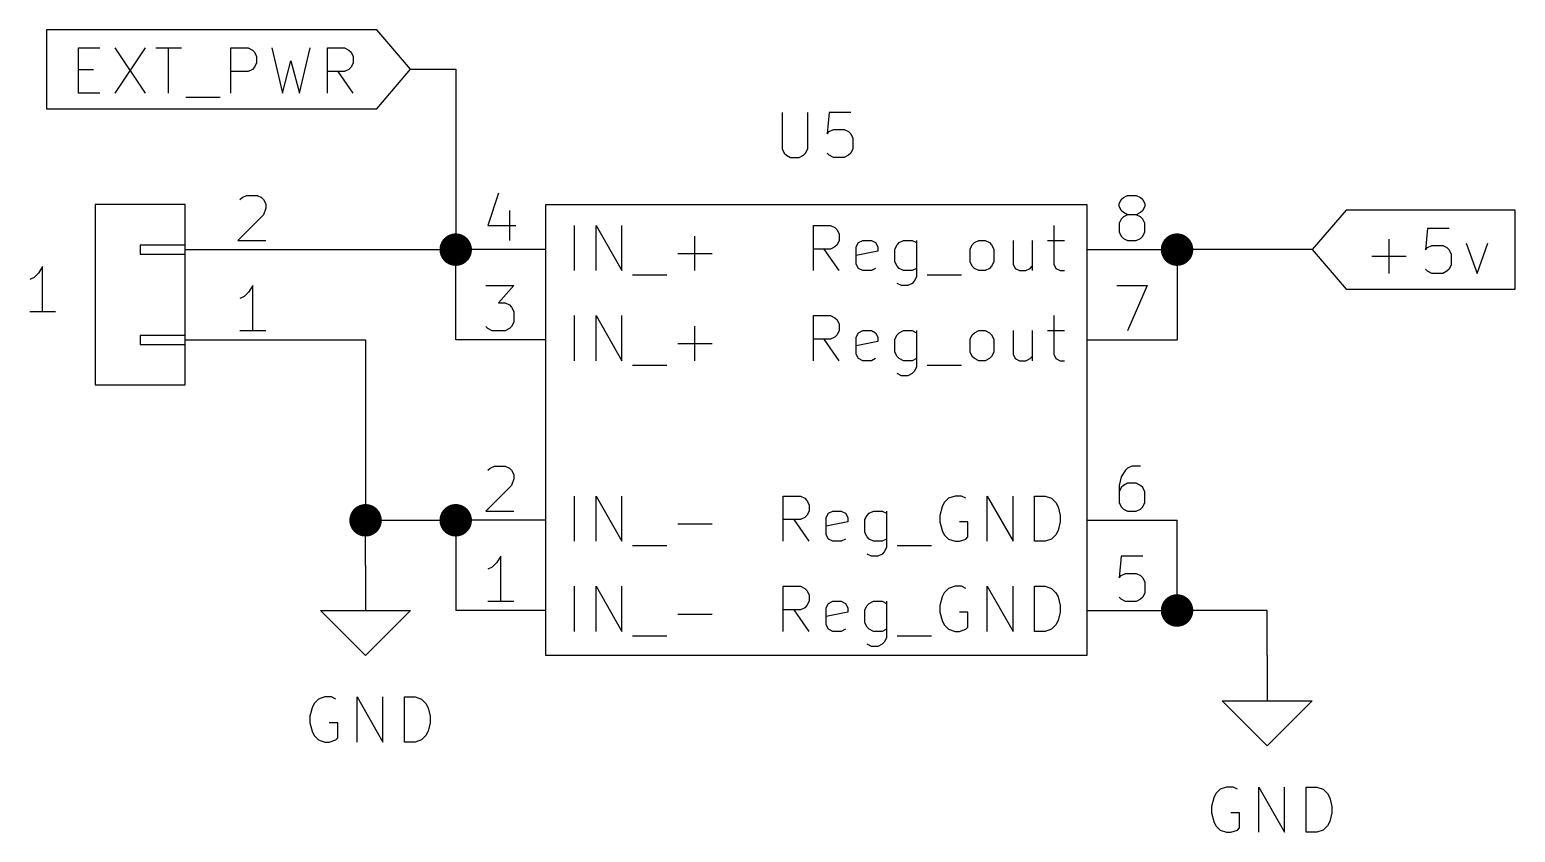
# Model space of a CAD drawing. Extents: x 0.4 to 16.1, y -11.3 to -0.4.
# Drawn here: x 3.098 to 4.745, y -9.946 to -9.056 of the extents above; entities that cross this region are included whole.
import ezdxf

# ---------------------------------------------------------------- set-up
doc = ezdxf.new("R2010")
doc.units = 0
doc.header["$MEASUREMENT"] = 0
for name, color, linetype in [('CYAN2', 4, 'CONTINUOUS'), ('GREEN3', 91, 'CONTINUOUS'), ('LYELLOW', 51, 'CONTINUOUS'), ('RED2', 1, 'CONTINUOUS'), ('RED3', 11, 'CONTINUOUS')]:
    doc.layers.add(name, color=color, linetype=linetype)

msp = doc.modelspace()

# ---------------------------------------------------------------- linework, layer by layer
at = {"layer": 'CYAN2', "linetype": 'CONTINUOUS'}
for p, q in [((3.9319, -9.1478), (3.9319, -9.1883)), ((3.9319, -9.1478), (3.9319, -9.1883)), ((3.9605, -9.1883), (3.9605, -9.1478)), ((3.9605, -9.1883), (3.9605, -9.1478)), ((3.9843, -9.1478), (3.9819, -9.1716)), ((3.9843, -9.1478), (3.9819, -9.1716)), ((4.0081, -9.1478), (3.9843, -9.1478)), ((4.0081, -9.1478), (3.9843, -9.1478)), ((3.9819, -9.1716), (3.9843, -9.1692)), ((3.9819, -9.1716), (3.9843, -9.1692)), ((3.9843, -9.1692), (3.989, -9.1668)), ((3.9843, -9.1692), (3.989, -9.1668)), ((3.989, -9.1668), (4.001, -9.1668)), ((3.989, -9.1668), (4.001, -9.1668)), ((4.001, -9.1668), (4.0057, -9.1692)), ((4.001, -9.1668), (4.0057, -9.1692)), ((4.0057, -9.1692), (4.0081, -9.1716)), ((4.0057, -9.1692), (4.0081, -9.1716)), ((4.0081, -9.1716), (4.0105, -9.1764)), ((4.0081, -9.1716), (4.0105, -9.1764)), ((4.0105, -9.1764), (4.0105, -9.1883)), ((4.0105, -9.1764), (4.0105, -9.1883)), ((3.9319, -9.1883), (3.9343, -9.193)), ((3.9319, -9.1883), (3.9343, -9.193)), ((3.9343, -9.193), (3.9367, -9.1954)), ((3.9343, -9.193), (3.9367, -9.1954)), ((3.9557, -9.1954), (3.9581, -9.193)), ((3.9557, -9.1954), (3.9581, -9.193)), ((3.9581, -9.193), (3.9605, -9.1883)), ((3.9581, -9.193), (3.9605, -9.1883)), ((3.9843, -9.1954), (3.9819, -9.193)), ((3.9843, -9.1954), (3.9819, -9.193)), ((4.0081, -9.193), (4.0057, -9.1954)), ((4.0081, -9.193), (4.0057, -9.1954)), ((4.0105, -9.1883), (4.0081, -9.193)), ((4.0105, -9.1883), (4.0081, -9.193)), ((3.9367, -9.1954), (3.9414, -9.1978)), ((3.9367, -9.1954), (3.9414, -9.1978)), ((3.9414, -9.1978), (3.9509, -9.1978)), ((3.9414, -9.1978), (3.9509, -9.1978)), ((3.9509, -9.1978), (3.9557, -9.1954)), ((3.9509, -9.1978), (3.9557, -9.1954)), ((3.989, -9.1978), (3.9843, -9.1954)), ((3.989, -9.1978), (3.9843, -9.1954)), ((4.001, -9.1978), (3.989, -9.1978)), ((4.001, -9.1978), (3.989, -9.1978)), ((4.0057, -9.1954), (4.001, -9.1978)), ((4.0057, -9.1954), (4.001, -9.1978)), ((3.7019, -9.3231), (3.7019, -9.2731)), ((3.7019, -9.3231), (3.7019, -9.2731)), ((3.7257, -9.3231), (3.7257, -9.2731)), ((3.7257, -9.2731), (3.7543, -9.3231)), ((3.7257, -9.3231), (3.7257, -9.2731)), ((3.7257, -9.2731), (3.7543, -9.3231)), ((3.7543, -9.3231), (3.7543, -9.2731)), ((3.7543, -9.3231), (3.7543, -9.2731)), ((3.9667, -9.3231), (3.9667, -9.2731)), ((3.9667, -9.2731), (3.9857, -9.2731)), ((3.9667, -9.3231), (3.9667, -9.2731)), ((3.9667, -9.2731), (3.9857, -9.2731)), ((3.9857, -9.2731), (3.9905, -9.2755)), ((3.9857, -9.2731), (3.9905, -9.2755)), ((3.9905, -9.2755), (3.9929, -9.2779)), ((3.9905, -9.2755), (3.9929, -9.2779)), ((4.2333, -9.2731), (4.2333, -9.316)), ((4.2333, -9.2731), (4.2333, -9.316)), ((3.8352, -9.3231), (3.8352, -9.285)), ((3.8352, -9.3231), (3.8352, -9.285)), ((3.9929, -9.2779), (3.9952, -9.2827)), ((3.9929, -9.2779), (3.9952, -9.2827)), ((3.9952, -9.2898), (3.9929, -9.2946)), ((3.9952, -9.2898), (3.9929, -9.2946)), ((3.9952, -9.2827), (3.9952, -9.2898)), ((3.9952, -9.2827), (3.9952, -9.2898)), ((4.0143, -9.2969), (4.0167, -9.2922)), ((4.0143, -9.2969), (4.0167, -9.2922)), ((4.0167, -9.2922), (4.0214, -9.2898)), ((4.0167, -9.2922), (4.0214, -9.2898)), ((4.0214, -9.2898), (4.031, -9.2898)), ((4.0214, -9.2898), (4.031, -9.2898)), ((4.031, -9.2898), (4.0357, -9.2922)), ((4.031, -9.2898), (4.0357, -9.2922)), ((4.0357, -9.2922), (4.0381, -9.2969)), ((4.0357, -9.2922), (4.0381, -9.2969)), ((4.0595, -9.2946), (4.0619, -9.2922)), ((4.0595, -9.2946), (4.0619, -9.2922)), ((4.0619, -9.2922), (4.0667, -9.2898)), ((4.0619, -9.2922), (4.0667, -9.2898)), ((4.0667, -9.2898), (4.0762, -9.2898)), ((4.0667, -9.2898), (4.0762, -9.2898)), ((4.0762, -9.2898), (4.081, -9.2922)), ((4.0762, -9.2898), (4.081, -9.2922)), ((4.081, -9.2898), (4.081, -9.3303)), ((4.081, -9.2898), (4.081, -9.3303)), ((4.1429, -9.2946), (4.1452, -9.2922)), ((4.1429, -9.2946), (4.1452, -9.2922)), ((4.1452, -9.2922), (4.15, -9.2898)), ((4.1452, -9.2922), (4.15, -9.2898)), ((4.15, -9.2898), (4.1571, -9.2898)), ((4.15, -9.2898), (4.1571, -9.2898)), ((4.1571, -9.2898), (4.1619, -9.2922)), ((4.1571, -9.2898), (4.1619, -9.2922)), ((4.1619, -9.2922), (4.1643, -9.2946)), ((4.1619, -9.2922), (4.1643, -9.2946)), ((4.1881, -9.2898), (4.1881, -9.316)), ((4.1881, -9.2898), (4.1881, -9.316)), ((4.2095, -9.2898), (4.2095, -9.3231)), ((4.2095, -9.2898), (4.2095, -9.3231)), ((4.2262, -9.2898), (4.2452, -9.2898)), ((4.2262, -9.2898), (4.2452, -9.2898)), ((3.8162, -9.3041), (3.8543, -9.3041)), ((3.8162, -9.3041), (3.8543, -9.3041)), ((3.9857, -9.2993), (3.9667, -9.2993)), ((3.9857, -9.2993), (3.9667, -9.2993)), ((3.9952, -9.3231), (3.9786, -9.2993)), ((3.9952, -9.3231), (3.9786, -9.2993)), ((3.9905, -9.2969), (3.9857, -9.2993)), ((3.9905, -9.2969), (3.9857, -9.2993)), ((3.9929, -9.2946), (3.9905, -9.2969)), ((3.9929, -9.2946), (3.9905, -9.2969)), ((4.0143, -9.316), (4.0143, -9.2969)), ((4.0143, -9.316), (4.0143, -9.2969)), ((4.0381, -9.3017), (4.0143, -9.3065)), ((4.0381, -9.3017), (4.0143, -9.3065)), ((4.0381, -9.2969), (4.0381, -9.3017)), ((4.0381, -9.2969), (4.0381, -9.3017)), ((4.0571, -9.2993), (4.0595, -9.2946)), ((4.0571, -9.2993), (4.0595, -9.2946)), ((4.0571, -9.3136), (4.0571, -9.2993)), ((4.0571, -9.3136), (4.0571, -9.2993)), ((4.1405, -9.2993), (4.1429, -9.2946)), ((4.1405, -9.2993), (4.1429, -9.2946)), ((4.1405, -9.3136), (4.1405, -9.2993)), ((4.1405, -9.3136), (4.1405, -9.2993)), ((4.1643, -9.2946), (4.1667, -9.2993)), ((4.1643, -9.2946), (4.1667, -9.2993)), ((4.1667, -9.2993), (4.1667, -9.3136)), ((4.1667, -9.2993), (4.1667, -9.3136)), ((3.1118, -9.3188), (3.1071, -9.3259)), ((3.1118, -9.3688), (3.1118, -9.3188)), ((4.0167, -9.3208), (4.0143, -9.316)), ((4.0167, -9.3208), (4.0143, -9.316)), ((4.0214, -9.3231), (4.0167, -9.3208)), ((4.0214, -9.3231), (4.0167, -9.3208)), ((4.031, -9.3231), (4.0214, -9.3231)), ((4.031, -9.3231), (4.0214, -9.3231)), ((4.0357, -9.3208), (4.031, -9.3231)), ((4.0357, -9.3208), (4.031, -9.3231)), ((4.0595, -9.3184), (4.0571, -9.3136)), ((4.0595, -9.3184), (4.0571, -9.3136)), ((4.0619, -9.3208), (4.0595, -9.3184)), ((4.0619, -9.3208), (4.0595, -9.3184)), ((4.0667, -9.3231), (4.0619, -9.3208)), ((4.0667, -9.3231), (4.0619, -9.3208)), ((4.0762, -9.3231), (4.0667, -9.3231)), ((4.0762, -9.3231), (4.0667, -9.3231)), ((4.081, -9.3208), (4.0762, -9.3231)), ((4.081, -9.3208), (4.0762, -9.3231)), ((4.1429, -9.3184), (4.1405, -9.3136)), ((4.1429, -9.3184), (4.1405, -9.3136)), ((4.1452, -9.3208), (4.1429, -9.3184)), ((4.1452, -9.3208), (4.1429, -9.3184)), ((4.15, -9.3231), (4.1452, -9.3208)), ((4.15, -9.3231), (4.1452, -9.3208)), ((4.1571, -9.3231), (4.15, -9.3231)), ((4.1571, -9.3231), (4.15, -9.3231)), ((4.1619, -9.3208), (4.1571, -9.3231)), ((4.1619, -9.3208), (4.1571, -9.3231)), ((4.1643, -9.3184), (4.1619, -9.3208)), ((4.1643, -9.3184), (4.1619, -9.3208)), ((4.1667, -9.3136), (4.1643, -9.3184)), ((4.1667, -9.3136), (4.1643, -9.3184)), ((4.1881, -9.316), (4.1905, -9.3208)), ((4.1881, -9.316), (4.1905, -9.3208)), ((4.1905, -9.3208), (4.1952, -9.3231)), ((4.1905, -9.3208), (4.1952, -9.3231)), ((4.1952, -9.3231), (4.2024, -9.3231)), ((4.1952, -9.3231), (4.2024, -9.3231)), ((4.2024, -9.3231), (4.2071, -9.3208)), ((4.2024, -9.3231), (4.2071, -9.3208)), ((4.2071, -9.3208), (4.2095, -9.3184)), ((4.2071, -9.3208), (4.2095, -9.3184)), ((4.2333, -9.316), (4.2357, -9.3208)), ((4.2333, -9.316), (4.2357, -9.3208)), ((4.2357, -9.3208), (4.2405, -9.3231)), ((4.2357, -9.3208), (4.2405, -9.3231)), ((4.2405, -9.3231), (4.2452, -9.3231)), ((4.2405, -9.3231), (4.2452, -9.3231)), ((3.1023, -9.3307), (3.0975, -9.3331)), ((3.1071, -9.3259), (3.1023, -9.3307)), ((3.7662, -9.3279), (3.8043, -9.3279)), ((3.7662, -9.3279), (3.8043, -9.3279)), ((4.0643, -9.3398), (4.0595, -9.3374)), ((4.0643, -9.3398), (4.0595, -9.3374)), ((4.0714, -9.3398), (4.0643, -9.3398)), ((4.0714, -9.3398), (4.0643, -9.3398)), ((4.0762, -9.3374), (4.0714, -9.3398)), ((4.0762, -9.3374), (4.0714, -9.3398)), ((4.0786, -9.335), (4.0762, -9.3374)), ((4.0786, -9.335), (4.0762, -9.3374)), ((4.081, -9.3303), (4.0786, -9.335)), ((4.081, -9.3303), (4.0786, -9.335)), ((4.0929, -9.3279), (4.131, -9.3279)), ((4.0929, -9.3279), (4.131, -9.3279)), ((3.1261, -9.3688), (3.0975, -9.3688)), ((3.7019, -9.4231), (3.7019, -9.3731)), ((3.7019, -9.4231), (3.7019, -9.3731)), ((3.7257, -9.4231), (3.7257, -9.3731)), ((3.7257, -9.3731), (3.7543, -9.4231)), ((3.7257, -9.4231), (3.7257, -9.3731)), ((3.7257, -9.3731), (3.7543, -9.4231)), ((3.7543, -9.4231), (3.7543, -9.3731)), ((3.7543, -9.4231), (3.7543, -9.3731)), ((3.9667, -9.4231), (3.9667, -9.3731)), ((3.9667, -9.3731), (3.9857, -9.3731)), ((3.9667, -9.4231), (3.9667, -9.3731)), ((3.9667, -9.3731), (3.9857, -9.3731)), ((3.9857, -9.3731), (3.9905, -9.3755)), ((3.9857, -9.3731), (3.9905, -9.3755)), ((4.2333, -9.3731), (4.2333, -9.416)), ((4.2333, -9.3731), (4.2333, -9.416)), ((3.8352, -9.4231), (3.8352, -9.385)), ((3.8352, -9.4231), (3.8352, -9.385)), ((3.9905, -9.3755), (3.9929, -9.3779)), ((3.9905, -9.3755), (3.9929, -9.3779)), ((3.9929, -9.3779), (3.9952, -9.3827)), ((3.9929, -9.3779), (3.9952, -9.3827)), ((3.9952, -9.3898), (3.9929, -9.3946)), ((3.9952, -9.3898), (3.9929, -9.3946)), ((3.9952, -9.3827), (3.9952, -9.3898)), ((3.9952, -9.3827), (3.9952, -9.3898)), ((4.0167, -9.3922), (4.0214, -9.3898)), ((4.0167, -9.3922), (4.0214, -9.3898)), ((4.0214, -9.3898), (4.031, -9.3898)), ((4.0214, -9.3898), (4.031, -9.3898)), ((4.031, -9.3898), (4.0357, -9.3922)), ((4.031, -9.3898), (4.0357, -9.3922)), ((4.0619, -9.3922), (4.0667, -9.3898)), ((4.0619, -9.3922), (4.0667, -9.3898)), ((4.0667, -9.3898), (4.0762, -9.3898)), ((4.0667, -9.3898), (4.0762, -9.3898)), ((4.0762, -9.3898), (4.081, -9.3922)), ((4.0762, -9.3898), (4.081, -9.3922)), ((4.081, -9.3898), (4.081, -9.4303)), ((4.081, -9.3898), (4.081, -9.4303)), ((4.1452, -9.3922), (4.15, -9.3898)), ((4.1452, -9.3922), (4.15, -9.3898)), ((4.15, -9.3898), (4.1571, -9.3898)), ((4.15, -9.3898), (4.1571, -9.3898)), ((4.1571, -9.3898), (4.1619, -9.3922)), ((4.1571, -9.3898), (4.1619, -9.3922)), ((4.1881, -9.3898), (4.1881, -9.416)), ((4.1881, -9.3898), (4.1881, -9.416)), ((4.2095, -9.3898), (4.2095, -9.4231)), ((4.2095, -9.3898), (4.2095, -9.4231)), ((4.2262, -9.3898), (4.2452, -9.3898)), ((4.2262, -9.3898), (4.2452, -9.3898)), ((3.8162, -9.4041), (3.8543, -9.4041)), ((3.8162, -9.4041), (3.8543, -9.4041)), ((3.9857, -9.3993), (3.9667, -9.3993)), ((3.9857, -9.3993), (3.9667, -9.3993)), ((3.9952, -9.4231), (3.9786, -9.3993)), ((3.9952, -9.4231), (3.9786, -9.3993)), ((3.9905, -9.3969), (3.9857, -9.3993)), ((3.9905, -9.3969), (3.9857, -9.3993)), ((3.9929, -9.3946), (3.9905, -9.3969)), ((3.9929, -9.3946), (3.9905, -9.3969)), ((4.0143, -9.3969), (4.0167, -9.3922)), ((4.0143, -9.3969), (4.0167, -9.3922)), ((4.0143, -9.416), (4.0143, -9.3969)), ((4.0143, -9.416), (4.0143, -9.3969)), ((4.0381, -9.4017), (4.0143, -9.4065)), ((4.0381, -9.4017), (4.0143, -9.4065)), ((4.0357, -9.3922), (4.0381, -9.3969)), ((4.0357, -9.3922), (4.0381, -9.3969)), ((4.0381, -9.3969), (4.0381, -9.4017)), ((4.0381, -9.3969), (4.0381, -9.4017)), ((4.0571, -9.3993), (4.0595, -9.3946)), ((4.0571, -9.3993), (4.0595, -9.3946)), ((4.0571, -9.4136), (4.0571, -9.3993)), ((4.0571, -9.4136), (4.0571, -9.3993)), ((4.0595, -9.3946), (4.0619, -9.3922)), ((4.0595, -9.3946), (4.0619, -9.3922)), ((4.1405, -9.3993), (4.1429, -9.3946)), ((4.1405, -9.3993), (4.1429, -9.3946)), ((4.1405, -9.4136), (4.1405, -9.3993)), ((4.1405, -9.4136), (4.1405, -9.3993)), ((4.1429, -9.3946), (4.1452, -9.3922)), ((4.1429, -9.3946), (4.1452, -9.3922)), ((4.1619, -9.3922), (4.1643, -9.3946)), ((4.1619, -9.3922), (4.1643, -9.3946)), ((4.1643, -9.3946), (4.1667, -9.3993)), ((4.1643, -9.3946), (4.1667, -9.3993)), ((4.1667, -9.3993), (4.1667, -9.4136)), ((4.1667, -9.3993), (4.1667, -9.4136)), ((4.0167, -9.4208), (4.0143, -9.416)), ((4.0167, -9.4208), (4.0143, -9.416)), ((4.0214, -9.4231), (4.0167, -9.4208)), ((4.0214, -9.4231), (4.0167, -9.4208)), ((4.031, -9.4231), (4.0214, -9.4231)), ((4.031, -9.4231), (4.0214, -9.4231)), ((4.0357, -9.4208), (4.031, -9.4231)), ((4.0357, -9.4208), (4.031, -9.4231)), ((4.0595, -9.4184), (4.0571, -9.4136)), ((4.0595, -9.4184), (4.0571, -9.4136)), ((4.0619, -9.4208), (4.0595, -9.4184)), ((4.0619, -9.4208), (4.0595, -9.4184)), ((4.0667, -9.4231), (4.0619, -9.4208)), ((4.0667, -9.4231), (4.0619, -9.4208)), ((4.0762, -9.4231), (4.0667, -9.4231)), ((4.0762, -9.4231), (4.0667, -9.4231)), ((4.081, -9.4208), (4.0762, -9.4231)), ((4.081, -9.4208), (4.0762, -9.4231)), ((4.1429, -9.4184), (4.1405, -9.4136)), ((4.1429, -9.4184), (4.1405, -9.4136)), ((4.1452, -9.4208), (4.1429, -9.4184)), ((4.1452, -9.4208), (4.1429, -9.4184)), ((4.15, -9.4231), (4.1452, -9.4208)), ((4.15, -9.4231), (4.1452, -9.4208)), ((4.1571, -9.4231), (4.15, -9.4231)), ((4.1571, -9.4231), (4.15, -9.4231)), ((4.1619, -9.4208), (4.1571, -9.4231)), ((4.1619, -9.4208), (4.1571, -9.4231)), ((4.1643, -9.4184), (4.1619, -9.4208)), ((4.1643, -9.4184), (4.1619, -9.4208)), ((4.1667, -9.4136), (4.1643, -9.4184)), ((4.1667, -9.4136), (4.1643, -9.4184)), ((4.1881, -9.416), (4.1905, -9.4208)), ((4.1881, -9.416), (4.1905, -9.4208)), ((4.1905, -9.4208), (4.1952, -9.4231)), ((4.1905, -9.4208), (4.1952, -9.4231)), ((4.1952, -9.4231), (4.2024, -9.4231)), ((4.1952, -9.4231), (4.2024, -9.4231)), ((4.2024, -9.4231), (4.2071, -9.4208)), ((4.2024, -9.4231), (4.2071, -9.4208)), ((4.2071, -9.4208), (4.2095, -9.4184)), ((4.2071, -9.4208), (4.2095, -9.4184)), ((4.2333, -9.416), (4.2357, -9.4208)), ((4.2333, -9.416), (4.2357, -9.4208)), ((4.2357, -9.4208), (4.2405, -9.4231)), ((4.2357, -9.4208), (4.2405, -9.4231)), ((4.2405, -9.4231), (4.2452, -9.4231)), ((4.2405, -9.4231), (4.2452, -9.4231)), ((3.7662, -9.4279), (3.8043, -9.4279)), ((3.7662, -9.4279), (3.8043, -9.4279)), ((4.0643, -9.4398), (4.0595, -9.4374)), ((4.0643, -9.4398), (4.0595, -9.4374)), ((4.0714, -9.4398), (4.0643, -9.4398)), ((4.0714, -9.4398), (4.0643, -9.4398)), ((4.0762, -9.4374), (4.0714, -9.4398)), ((4.0762, -9.4374), (4.0714, -9.4398)), ((4.0786, -9.435), (4.0762, -9.4374)), ((4.0786, -9.435), (4.0762, -9.4374)), ((4.081, -9.4303), (4.0786, -9.435)), ((4.081, -9.4303), (4.0786, -9.435)), ((4.0929, -9.4279), (4.131, -9.4279)), ((4.0929, -9.4279), (4.131, -9.4279)), ((3.7019, -9.6231), (3.7019, -9.5731)), ((3.7019, -9.6231), (3.7019, -9.5731)), ((3.7257, -9.6231), (3.7257, -9.5731)), ((3.7257, -9.5731), (3.7543, -9.6231)), ((3.7257, -9.6231), (3.7257, -9.5731)), ((3.7257, -9.5731), (3.7543, -9.6231)), ((3.7543, -9.6231), (3.7543, -9.5731)), ((3.7543, -9.6231), (3.7543, -9.5731)), ((3.9333, -9.6231), (3.9333, -9.5731)), ((3.9333, -9.5731), (3.9524, -9.5731)), ((3.9333, -9.6231), (3.9333, -9.5731)), ((3.9333, -9.5731), (3.9524, -9.5731)), ((3.9524, -9.5731), (3.9571, -9.5755)), ((3.9524, -9.5731), (3.9571, -9.5755)), ((3.9571, -9.5755), (3.9595, -9.5779)), ((3.9571, -9.5755), (3.9595, -9.5779)), ((3.9595, -9.5779), (3.9619, -9.5827)), ((3.9595, -9.5779), (3.9619, -9.5827)), ((3.9619, -9.5827), (3.9619, -9.5898)), ((3.9619, -9.5827), (3.9619, -9.5898)), ((4.1095, -9.585), (4.1071, -9.5946)), ((4.1095, -9.585), (4.1071, -9.5946)), ((4.1119, -9.5803), (4.1095, -9.585)), ((4.1119, -9.5803), (4.1095, -9.585)), ((4.1167, -9.5755), (4.1119, -9.5803)), ((4.1167, -9.5755), (4.1119, -9.5803)), ((4.1238, -9.5731), (4.1167, -9.5755)), ((4.1238, -9.5731), (4.1167, -9.5755)), ((4.1309, -9.5731), (4.1238, -9.5731)), ((4.1309, -9.5731), (4.1238, -9.5731)), ((4.1357, -9.5755), (4.1309, -9.5731)), ((4.1357, -9.5755), (4.1309, -9.5731)), ((4.1595, -9.6231), (4.1595, -9.5731)), ((4.1595, -9.5731), (4.1881, -9.6231)), ((4.1595, -9.6231), (4.1595, -9.5731)), ((4.1595, -9.5731), (4.1881, -9.6231)), ((4.1881, -9.6231), (4.1881, -9.5731)), ((4.1881, -9.6231), (4.1881, -9.5731)), ((4.2119, -9.6231), (4.2119, -9.5731)), ((4.2119, -9.5731), (4.2238, -9.5731)), ((4.2119, -9.6231), (4.2119, -9.5731)), ((4.2119, -9.5731), (4.2238, -9.5731)), ((4.2238, -9.5731), (4.2309, -9.5755)), ((4.2238, -9.5731), (4.2309, -9.5755)), ((4.2309, -9.5755), (4.2357, -9.5803)), ((4.2309, -9.5755), (4.2357, -9.5803)), ((4.2357, -9.5803), (4.2381, -9.585)), ((4.2357, -9.5803), (4.2381, -9.585)), ((4.2381, -9.585), (4.2405, -9.5946)), ((4.2381, -9.585), (4.2405, -9.5946)), ((3.8162, -9.6041), (3.8543, -9.6041)), ((3.8162, -9.6041), (3.8543, -9.6041)), ((3.9524, -9.5993), (3.9333, -9.5993)), ((3.9524, -9.5993), (3.9333, -9.5993)), ((3.9619, -9.6231), (3.9452, -9.5993)), ((3.9619, -9.6231), (3.9452, -9.5993)), ((3.9571, -9.5969), (3.9524, -9.5993)), ((3.9571, -9.5969), (3.9524, -9.5993)), ((3.9595, -9.5946), (3.9571, -9.5969)), ((3.9595, -9.5946), (3.9571, -9.5969)), ((3.9619, -9.5898), (3.9595, -9.5946)), ((3.9619, -9.5898), (3.9595, -9.5946)), ((3.981, -9.5969), (3.9833, -9.5922)), ((3.981, -9.5969), (3.9833, -9.5922)), ((3.981, -9.616), (3.981, -9.5969)), ((3.981, -9.616), (3.981, -9.5969)), ((4.0048, -9.6017), (3.981, -9.6065)), ((4.0048, -9.6017), (3.981, -9.6065)), ((3.9833, -9.5922), (3.9881, -9.5898)), ((3.9833, -9.5922), (3.9881, -9.5898)), ((3.9881, -9.5898), (3.9976, -9.5898)), ((3.9881, -9.5898), (3.9976, -9.5898)), ((3.9976, -9.5898), (4.0024, -9.5922)), ((3.9976, -9.5898), (4.0024, -9.5922)), ((4.0024, -9.5922), (4.0048, -9.5969)), ((4.0024, -9.5922), (4.0048, -9.5969)), ((4.0048, -9.5969), (4.0048, -9.6017)), ((4.0048, -9.5969), (4.0048, -9.6017)), ((4.0238, -9.5993), (4.0262, -9.5946)), ((4.0238, -9.5993), (4.0262, -9.5946)), ((4.0238, -9.6136), (4.0238, -9.5993)), ((4.0238, -9.6136), (4.0238, -9.5993)), ((4.0262, -9.5946), (4.0286, -9.5922)), ((4.0262, -9.5946), (4.0286, -9.5922)), ((4.0286, -9.5922), (4.0333, -9.5898)), ((4.0286, -9.5922), (4.0333, -9.5898)), ((4.0333, -9.5898), (4.0429, -9.5898)), ((4.0333, -9.5898), (4.0429, -9.5898)), ((4.0429, -9.5898), (4.0476, -9.5922)), ((4.0429, -9.5898), (4.0476, -9.5922)), ((4.0476, -9.5898), (4.0476, -9.6303)), ((4.0476, -9.5898), (4.0476, -9.6303)), ((4.1071, -9.5946), (4.1071, -9.6017)), ((4.1071, -9.5946), (4.1071, -9.6017)), ((4.1071, -9.6017), (4.1095, -9.6112)), ((4.1071, -9.6017), (4.1095, -9.6112)), ((4.1381, -9.6017), (4.1286, -9.6017)), ((4.1381, -9.6017), (4.1286, -9.6017)), ((4.1381, -9.6184), (4.1381, -9.6017)), ((4.1381, -9.6184), (4.1381, -9.6017)), ((4.2405, -9.6017), (4.2381, -9.6112)), ((4.2405, -9.6017), (4.2381, -9.6112)), ((4.2405, -9.5946), (4.2405, -9.6017)), ((4.2405, -9.5946), (4.2405, -9.6017)), ((3.9833, -9.6208), (3.981, -9.616)), ((3.9833, -9.6208), (3.981, -9.616)), ((3.9881, -9.6231), (3.9833, -9.6208)), ((3.9881, -9.6231), (3.9833, -9.6208)), ((4.0024, -9.6208), (3.9976, -9.6231)), ((4.0024, -9.6208), (3.9976, -9.6231)), ((4.0262, -9.6184), (4.0238, -9.6136)), ((4.0262, -9.6184), (4.0238, -9.6136)), ((4.0286, -9.6208), (4.0262, -9.6184)), ((4.0286, -9.6208), (4.0262, -9.6184)), ((4.0333, -9.6231), (4.0286, -9.6208)), ((4.0333, -9.6231), (4.0286, -9.6208)), ((4.0476, -9.6208), (4.0429, -9.6231)), ((4.0476, -9.6208), (4.0429, -9.6231)), ((4.1095, -9.6112), (4.1119, -9.616)), ((4.1095, -9.6112), (4.1119, -9.616)), ((4.1119, -9.616), (4.1167, -9.6208)), ((4.1119, -9.616), (4.1167, -9.6208)), ((4.1167, -9.6208), (4.1238, -9.6231)), ((4.1167, -9.6208), (4.1238, -9.6231)), ((4.1286, -9.6231), (4.1357, -9.6208)), ((4.1286, -9.6231), (4.1357, -9.6208)), ((4.1357, -9.6208), (4.1381, -9.6184)), ((4.1357, -9.6208), (4.1381, -9.6184)), ((4.2309, -9.6208), (4.2238, -9.6231)), ((4.2309, -9.6208), (4.2238, -9.6231)), ((4.2357, -9.616), (4.2309, -9.6208)), ((4.2357, -9.616), (4.2309, -9.6208)), ((4.2381, -9.6112), (4.2357, -9.616)), ((4.2381, -9.6112), (4.2357, -9.616)), ((3.7662, -9.6279), (3.8043, -9.6279)), ((3.7662, -9.6279), (3.8043, -9.6279)), ((3.9976, -9.6231), (3.9881, -9.6231)), ((3.9976, -9.6231), (3.9881, -9.6231)), ((4.031, -9.6398), (4.0262, -9.6374)), ((4.031, -9.6398), (4.0262, -9.6374)), ((4.0429, -9.6231), (4.0333, -9.6231)), ((4.0429, -9.6231), (4.0333, -9.6231)), ((4.0429, -9.6374), (4.0381, -9.6398)), ((4.0429, -9.6374), (4.0381, -9.6398)), ((4.0452, -9.635), (4.0429, -9.6374)), ((4.0452, -9.635), (4.0429, -9.6374)), ((4.0476, -9.6303), (4.0452, -9.635)), ((4.0476, -9.6303), (4.0452, -9.635)), ((4.0595, -9.6279), (4.0976, -9.6279)), ((4.0595, -9.6279), (4.0976, -9.6279)), ((4.1238, -9.6231), (4.1286, -9.6231)), ((4.1238, -9.6231), (4.1286, -9.6231)), ((4.2238, -9.6231), (4.2119, -9.6231)), ((4.2238, -9.6231), (4.2119, -9.6231)), ((4.0381, -9.6398), (4.031, -9.6398)), ((4.0381, -9.6398), (4.031, -9.6398)), ((3.7019, -9.7231), (3.7019, -9.6731)), ((3.7019, -9.7231), (3.7019, -9.6731)), ((3.7257, -9.7231), (3.7257, -9.6731)), ((3.7257, -9.6731), (3.7543, -9.7231)), ((3.7257, -9.7231), (3.7257, -9.6731)), ((3.7257, -9.6731), (3.7543, -9.7231)), ((3.7543, -9.7231), (3.7543, -9.6731)), ((3.7543, -9.7231), (3.7543, -9.6731)), ((3.9333, -9.7231), (3.9333, -9.6731)), ((3.9333, -9.6731), (3.9524, -9.6731)), ((3.9333, -9.7231), (3.9333, -9.6731)), ((3.9333, -9.6731), (3.9524, -9.6731)), ((3.9524, -9.6731), (3.9571, -9.6755)), ((3.9524, -9.6731), (3.9571, -9.6755)), ((3.9571, -9.6755), (3.9595, -9.6779)), ((3.9571, -9.6755), (3.9595, -9.6779)), ((3.9595, -9.6779), (3.9619, -9.6827)), ((3.9595, -9.6779), (3.9619, -9.6827)), ((3.9619, -9.6827), (3.9619, -9.6898)), ((3.9619, -9.6827), (3.9619, -9.6898)), ((4.1095, -9.685), (4.1071, -9.6946)), ((4.1095, -9.685), (4.1071, -9.6946)), ((4.1119, -9.6803), (4.1095, -9.685)), ((4.1119, -9.6803), (4.1095, -9.685)), ((4.1167, -9.6755), (4.1119, -9.6803)), ((4.1167, -9.6755), (4.1119, -9.6803)), ((4.1238, -9.6731), (4.1167, -9.6755)), ((4.1238, -9.6731), (4.1167, -9.6755)), ((4.1309, -9.6731), (4.1238, -9.6731)), ((4.1309, -9.6731), (4.1238, -9.6731)), ((4.1357, -9.6755), (4.1309, -9.6731)), ((4.1357, -9.6755), (4.1309, -9.6731)), ((4.1595, -9.7231), (4.1595, -9.6731)), ((4.1595, -9.6731), (4.1881, -9.7231)), ((4.1595, -9.7231), (4.1595, -9.6731)), ((4.1595, -9.6731), (4.1881, -9.7231)), ((4.1881, -9.7231), (4.1881, -9.6731)), ((4.1881, -9.7231), (4.1881, -9.6731)), ((4.2119, -9.7231), (4.2119, -9.6731)), ((4.2119, -9.6731), (4.2238, -9.6731)), ((4.2119, -9.7231), (4.2119, -9.6731)), ((4.2119, -9.6731), (4.2238, -9.6731)), ((4.2238, -9.6731), (4.2309, -9.6755)), ((4.2238, -9.6731), (4.2309, -9.6755)), ((4.2309, -9.6755), (4.2357, -9.6803)), ((4.2309, -9.6755), (4.2357, -9.6803)), ((4.2357, -9.6803), (4.2381, -9.685)), ((4.2357, -9.6803), (4.2381, -9.685)), ((4.2381, -9.685), (4.2405, -9.6946)), ((4.2381, -9.685), (4.2405, -9.6946)), ((3.8162, -9.7041), (3.8543, -9.7041)), ((3.8162, -9.7041), (3.8543, -9.7041)), ((3.9524, -9.6993), (3.9333, -9.6993)), ((3.9524, -9.6993), (3.9333, -9.6993)), ((3.9619, -9.7231), (3.9452, -9.6993)), ((3.9619, -9.7231), (3.9452, -9.6993)), ((3.9571, -9.6969), (3.9524, -9.6993)), ((3.9571, -9.6969), (3.9524, -9.6993)), ((3.9595, -9.6946), (3.9571, -9.6969)), ((3.9595, -9.6946), (3.9571, -9.6969)), ((3.9619, -9.6898), (3.9595, -9.6946)), ((3.9619, -9.6898), (3.9595, -9.6946)), ((3.981, -9.6969), (3.9833, -9.6922)), ((3.981, -9.6969), (3.9833, -9.6922)), ((3.981, -9.716), (3.981, -9.6969)), ((3.981, -9.716), (3.981, -9.6969)), ((4.0048, -9.7017), (3.981, -9.7065)), ((4.0048, -9.7017), (3.981, -9.7065)), ((3.9833, -9.6922), (3.9881, -9.6898)), ((3.9833, -9.6922), (3.9881, -9.6898)), ((3.9881, -9.6898), (3.9976, -9.6898)), ((3.9881, -9.6898), (3.9976, -9.6898)), ((3.9976, -9.6898), (4.0024, -9.6922)), ((3.9976, -9.6898), (4.0024, -9.6922)), ((4.0024, -9.6922), (4.0048, -9.6969)), ((4.0024, -9.6922), (4.0048, -9.6969)), ((4.0048, -9.6969), (4.0048, -9.7017)), ((4.0048, -9.6969), (4.0048, -9.7017)), ((4.0238, -9.6993), (4.0262, -9.6946)), ((4.0238, -9.6993), (4.0262, -9.6946)), ((4.0238, -9.7136), (4.0238, -9.6993)), ((4.0238, -9.7136), (4.0238, -9.6993)), ((4.0262, -9.6946), (4.0286, -9.6922)), ((4.0262, -9.6946), (4.0286, -9.6922)), ((4.0286, -9.6922), (4.0333, -9.6898)), ((4.0286, -9.6922), (4.0333, -9.6898)), ((4.0333, -9.6898), (4.0429, -9.6898)), ((4.0333, -9.6898), (4.0429, -9.6898)), ((4.0429, -9.6898), (4.0476, -9.6922)), ((4.0429, -9.6898), (4.0476, -9.6922)), ((4.0476, -9.6898), (4.0476, -9.7303)), ((4.0476, -9.6898), (4.0476, -9.7303)), ((4.1071, -9.6946), (4.1071, -9.7017)), ((4.1071, -9.6946), (4.1071, -9.7017)), ((4.1071, -9.7017), (4.1095, -9.7112)), ((4.1071, -9.7017), (4.1095, -9.7112)), ((4.1381, -9.7017), (4.1286, -9.7017)), ((4.1381, -9.7017), (4.1286, -9.7017)), ((4.1381, -9.7184), (4.1381, -9.7017)), ((4.1381, -9.7184), (4.1381, -9.7017)), ((4.2405, -9.7017), (4.2381, -9.7112)), ((4.2405, -9.7017), (4.2381, -9.7112)), ((4.2405, -9.6946), (4.2405, -9.7017)), ((4.2405, -9.6946), (4.2405, -9.7017)), ((3.9833, -9.7208), (3.981, -9.716)), ((3.9833, -9.7208), (3.981, -9.716)), ((3.9881, -9.7231), (3.9833, -9.7208)), ((3.9881, -9.7231), (3.9833, -9.7208)), ((4.0024, -9.7208), (3.9976, -9.7231)), ((4.0024, -9.7208), (3.9976, -9.7231)), ((4.0262, -9.7184), (4.0238, -9.7136)), ((4.0262, -9.7184), (4.0238, -9.7136)), ((4.0286, -9.7208), (4.0262, -9.7184)), ((4.0286, -9.7208), (4.0262, -9.7184)), ((4.0333, -9.7231), (4.0286, -9.7208)), ((4.0333, -9.7231), (4.0286, -9.7208)), ((4.0476, -9.7208), (4.0429, -9.7231)), ((4.0476, -9.7208), (4.0429, -9.7231)), ((4.1095, -9.7112), (4.1119, -9.716)), ((4.1095, -9.7112), (4.1119, -9.716)), ((4.1119, -9.716), (4.1167, -9.7208)), ((4.1119, -9.716), (4.1167, -9.7208)), ((4.1167, -9.7208), (4.1238, -9.7231)), ((4.1167, -9.7208), (4.1238, -9.7231)), ((4.1286, -9.7231), (4.1357, -9.7208)), ((4.1286, -9.7231), (4.1357, -9.7208)), ((4.1357, -9.7208), (4.1381, -9.7184)), ((4.1357, -9.7208), (4.1381, -9.7184)), ((4.2309, -9.7208), (4.2238, -9.7231)), ((4.2309, -9.7208), (4.2238, -9.7231)), ((4.2357, -9.716), (4.2309, -9.7208)), ((4.2357, -9.716), (4.2309, -9.7208)), ((4.2381, -9.7112), (4.2357, -9.716)), ((4.2381, -9.7112), (4.2357, -9.716)), ((3.7662, -9.7279), (3.8043, -9.7279)), ((3.7662, -9.7279), (3.8043, -9.7279)), ((3.9976, -9.7231), (3.9881, -9.7231)), ((3.9976, -9.7231), (3.9881, -9.7231)), ((4.0429, -9.7231), (4.0333, -9.7231)), ((4.0429, -9.7231), (4.0333, -9.7231)), ((4.0452, -9.735), (4.0429, -9.7374)), ((4.0452, -9.735), (4.0429, -9.7374)), ((4.0476, -9.7303), (4.0452, -9.735)), ((4.0476, -9.7303), (4.0452, -9.735)), ((4.0595, -9.7279), (4.0976, -9.7279)), ((4.0595, -9.7279), (4.0976, -9.7279)), ((4.1238, -9.7231), (4.1286, -9.7231)), ((4.1238, -9.7231), (4.1286, -9.7231)), ((4.2238, -9.7231), (4.2119, -9.7231)), ((4.2238, -9.7231), (4.2119, -9.7231)), ((4.031, -9.7398), (4.0262, -9.7374)), ((4.031, -9.7398), (4.0262, -9.7374)), ((4.0381, -9.7398), (4.031, -9.7398)), ((4.0381, -9.7398), (4.031, -9.7398)), ((4.0429, -9.7374), (4.0381, -9.7398)), ((4.0429, -9.7374), (4.0381, -9.7398)), ((3.4131, -9.8029), (3.4107, -9.8077)), ((3.4131, -9.8029), (3.4107, -9.8077)), ((3.4179, -9.7982), (3.4131, -9.8029)), ((3.4179, -9.7982), (3.4131, -9.8029)), ((3.425, -9.7958), (3.4179, -9.7982)), ((3.425, -9.7958), (3.4179, -9.7982)), ((3.4321, -9.7958), (3.425, -9.7958)), ((3.4321, -9.7958), (3.425, -9.7958)), ((3.4369, -9.7982), (3.4321, -9.7958)), ((3.4369, -9.7982), (3.4321, -9.7958)), ((3.4607, -9.8458), (3.4607, -9.7958)), ((3.4607, -9.7958), (3.4893, -9.8458)), ((3.4607, -9.8458), (3.4607, -9.7958)), ((3.4607, -9.7958), (3.4893, -9.8458)), ((3.4893, -9.8458), (3.4893, -9.7958)), ((3.4893, -9.8458), (3.4893, -9.7958)), ((3.5131, -9.8458), (3.5131, -9.7958)), ((3.5131, -9.7958), (3.525, -9.7958)), ((3.5131, -9.8458), (3.5131, -9.7958)), ((3.5131, -9.7958), (3.525, -9.7958)), ((3.525, -9.7958), (3.5321, -9.7982)), ((3.525, -9.7958), (3.5321, -9.7982)), ((3.5321, -9.7982), (3.5369, -9.8029)), ((3.5321, -9.7982), (3.5369, -9.8029)), ((3.5369, -9.8029), (3.5393, -9.8077)), ((3.5369, -9.8029), (3.5393, -9.8077)), ((3.4107, -9.8077), (3.4083, -9.8172)), ((3.4107, -9.8077), (3.4083, -9.8172)), ((3.4083, -9.8172), (3.4083, -9.8244)), ((3.4083, -9.8172), (3.4083, -9.8244)), ((3.5393, -9.8077), (3.5417, -9.8172)), ((3.5393, -9.8077), (3.5417, -9.8172)), ((3.5417, -9.8172), (3.5417, -9.8244)), ((3.5417, -9.8172), (3.5417, -9.8244)), ((3.4083, -9.8244), (3.4107, -9.8339)), ((3.4083, -9.8244), (3.4107, -9.8339)), ((3.4107, -9.8339), (3.4131, -9.8387)), ((3.4107, -9.8339), (3.4131, -9.8387)), ((3.4393, -9.8244), (3.4298, -9.8244)), ((3.4393, -9.8244), (3.4298, -9.8244)), ((3.4393, -9.841), (3.4393, -9.8244)), ((3.4393, -9.841), (3.4393, -9.8244)), ((3.5393, -9.8339), (3.5369, -9.8387)), ((3.5393, -9.8339), (3.5369, -9.8387)), ((3.5417, -9.8244), (3.5393, -9.8339)), ((3.5417, -9.8244), (3.5393, -9.8339)), ((3.4131, -9.8387), (3.4179, -9.8434)), ((3.4131, -9.8387), (3.4179, -9.8434)), ((3.4179, -9.8434), (3.425, -9.8458)), ((3.4179, -9.8434), (3.425, -9.8458)), ((3.425, -9.8458), (3.4298, -9.8458)), ((3.425, -9.8458), (3.4298, -9.8458)), ((3.4298, -9.8458), (3.4369, -9.8434)), ((3.4298, -9.8458), (3.4369, -9.8434)), ((3.4369, -9.8434), (3.4393, -9.841)), ((3.4369, -9.8434), (3.4393, -9.841)), ((3.525, -9.8458), (3.5131, -9.8458)), ((3.525, -9.8458), (3.5131, -9.8458)), ((3.5321, -9.8434), (3.525, -9.8458)), ((3.5321, -9.8434), (3.525, -9.8458)), ((3.5369, -9.8387), (3.5321, -9.8434)), ((3.5369, -9.8387), (3.5321, -9.8434)), ((4.4179, -9.8982), (4.4131, -9.9029)), ((4.425, -9.8958), (4.4179, -9.8982)), ((4.4321, -9.8958), (4.425, -9.8958)), ((4.4369, -9.8982), (4.4321, -9.8958)), ((4.4607, -9.9458), (4.4607, -9.8958)), ((4.4607, -9.8958), (4.4893, -9.9458)), ((4.4893, -9.9458), (4.4893, -9.8958)), ((4.5131, -9.9458), (4.5131, -9.8958)), ((4.5131, -9.8958), (4.525, -9.8958)), ((4.525, -9.8958), (4.5321, -9.8982)), ((4.5321, -9.8982), (4.5369, -9.9029)), ((4.4107, -9.9077), (4.4083, -9.9172)), ((4.4083, -9.9172), (4.4083, -9.9244)), ((4.4131, -9.9029), (4.4107, -9.9077)), ((4.5369, -9.9029), (4.5393, -9.9077)), ((4.5393, -9.9077), (4.5417, -9.9172)), ((4.5417, -9.9172), (4.5417, -9.9244)), ((4.4083, -9.9244), (4.4107, -9.9339)), ((4.4107, -9.9339), (4.4131, -9.9387)), ((4.4393, -9.9244), (4.4298, -9.9244)), ((4.4393, -9.941), (4.4393, -9.9244)), ((4.5393, -9.9339), (4.5369, -9.9387)), ((4.5417, -9.9244), (4.5393, -9.9339)), ((4.4131, -9.9387), (4.4179, -9.9434)), ((4.4179, -9.9434), (4.425, -9.9458)), ((4.425, -9.9458), (4.4298, -9.9458)), ((4.4298, -9.9458), (4.4369, -9.9434)), ((4.4369, -9.9434), (4.4393, -9.941)), ((4.525, -9.9458), (4.5131, -9.9458)), ((4.5321, -9.9434), (4.525, -9.9458)), ((4.5369, -9.9387), (4.5321, -9.9434))]:
    msp.add_line(p, q, dxfattribs=at)
at = {"layer": 'GREEN3', "linetype": 'CONTINUOUS'}
for p, q in [((3.52, -9.1), (3.57, -9.1)), ((3.57, -9.1), (3.57, -9.3)), ((3.42, -9.3), (3.57, -9.3)), ((3.57, -9.4), (3.57, -9.3)), ((4.37, -9.3), (4.37, -9.4)), ((4.52, -9.3), (4.37, -9.3)), ((3.42, -9.4), (3.47, -9.4)), ((3.47, -9.4), (3.47, -9.6)), ((3.47, -9.6), (3.57, -9.6)), ((3.47, -9.65), (3.47, -9.6)), ((3.57, -9.6), (3.57, -9.7)), ((4.37, -9.7), (4.37, -9.6)), ((4.47, -9.7), (4.37, -9.7)), ((4.47, -9.75), (4.47, -9.7))]:
    msp.add_line(p, q, dxfattribs=at)
at = {"layer": 'GREEN3', "const_width": 0.018}
for points in [[(3.561, -9.3, 1), (3.579, -9.3, 1)], [(4.361, -9.3, 1), (4.379, -9.3, 1)], [(3.461, -9.6, 1), (3.479, -9.6, 1)], [(3.561, -9.6, 1), (3.579, -9.6, 1)], [(4.361, -9.7, 1), (4.379, -9.7, 1)]]:
    msp.add_lwpolyline(points, format="xyb", close=True, dxfattribs=at)
at = {"layer": 'LYELLOW', "linetype": 'CONTINUOUS'}
for p, q in [((3.27, -9.25), (3.17, -9.25)), ((3.17, -9.25), (3.17, -9.45)), ((3.27, -9.45), (3.27, -9.25)), ((3.67, -9.75), (3.67, -9.25)), ((3.67, -9.25), (4.27, -9.25)), ((4.27, -9.25), (4.27, -9.75)), ((3.17, -9.45), (3.27, -9.45)), ((4.27, -9.75), (3.67, -9.75))]:
    msp.add_line(p, q, dxfattribs=at)
at = {"layer": 'RED2', "linetype": 'CONTINUOUS'}
for p, q in [((3.4825, -9.0562), (3.1163, -9.0562)), ((3.1163, -9.0562), (3.1163, -9.1)), ((3.52, -9.1), (3.4825, -9.0562)), ((3.1516, -9.1264), (3.1516, -9.0764)), ((3.1516, -9.0764), (3.1754, -9.0764)), ((3.1921, -9.0764), (3.2254, -9.1264)), ((3.2254, -9.0764), (3.1921, -9.1264)), ((3.2373, -9.0764), (3.2659, -9.0764)), ((3.2516, -9.1264), (3.2516, -9.0764)), ((3.3206, -9.1264), (3.3206, -9.0764)), ((3.3206, -9.0764), (3.3397, -9.0764)), ((3.3397, -9.0764), (3.3445, -9.0788)), ((3.3659, -9.0764), (3.3778, -9.1264)), ((3.3968, -9.1264), (3.4087, -9.0764)), ((3.4278, -9.1264), (3.4278, -9.0764)), ((3.4278, -9.0764), (3.4468, -9.0764)), ((3.4468, -9.0764), (3.4516, -9.0788)), ((3.3445, -9.0788), (3.3468, -9.0811)), ((3.3468, -9.0811), (3.3492, -9.0859)), ((3.3492, -9.093), (3.3468, -9.0978)), ((3.3492, -9.0859), (3.3492, -9.093)), ((3.3778, -9.1264), (3.3873, -9.0907)), ((3.3873, -9.0907), (3.3968, -9.1264)), ((3.4516, -9.0788), (3.454, -9.0811)), ((3.454, -9.0811), (3.4564, -9.0859)), ((3.4564, -9.093), (3.454, -9.0978)), ((3.4564, -9.0859), (3.4564, -9.093)), ((3.1163, -9.1), (3.1163, -9.1438)), ((3.1516, -9.1002), (3.1683, -9.1002)), ((3.3397, -9.1026), (3.3206, -9.1026)), ((3.3445, -9.1002), (3.3397, -9.1026)), ((3.3468, -9.0978), (3.3445, -9.1002)), ((3.4468, -9.1026), (3.4278, -9.1026)), ((3.4564, -9.1264), (3.4397, -9.1026)), ((3.4516, -9.1002), (3.4468, -9.1026)), ((3.454, -9.0978), (3.4516, -9.1002)), ((3.4825, -9.1438), (3.52, -9.1)), ((3.1754, -9.1264), (3.1516, -9.1264)), ((3.1163, -9.1438), (3.4825, -9.1438)), ((3.2707, -9.1311), (3.3087, -9.1311)), ((3.27, -9.25), (3.17, -9.25)), ((3.17, -9.25), (3.17, -9.45)), ((3.27, -9.45), (3.27, -9.25)), ((3.67, -9.75), (3.67, -9.25)), ((3.67, -9.25), (4.27, -9.25)), ((4.27, -9.25), (4.27, -9.75)), ((4.5575, -9.2562), (4.52, -9.3)), ((4.7451, -9.2562), (4.5575, -9.2562)), ((4.7451, -9.3), (4.7451, -9.2562)), ((4.6051, -9.3264), (4.6051, -9.2883)), ((4.6479, -9.2764), (4.6455, -9.3002)), ((4.6717, -9.2764), (4.6479, -9.2764)), ((3.27, -9.295), (3.22, -9.295)), ((3.22, -9.295), (3.22, -9.305)), ((3.22, -9.305), (3.27, -9.305)), ((3.27, -9.305), (3.27, -9.295)), ((3.27, -9.3), (3.42, -9.3)), ((3.67, -9.3), (3.57, -9.3)), ((3.67, -9.3), (3.57, -9.3)), ((4.27, -9.3), (4.37, -9.3)), ((4.27, -9.3), (4.37, -9.3)), ((4.52, -9.3), (4.5575, -9.3438)), ((4.586, -9.3073), (4.6241, -9.3073)), ((4.6455, -9.3002), (4.6479, -9.2978)), ((4.6479, -9.2978), (4.6527, -9.2954)), ((4.6527, -9.2954), (4.6646, -9.2954)), ((4.6646, -9.2954), (4.6693, -9.2978)), ((4.6693, -9.2978), (4.6717, -9.3002)), ((4.6717, -9.3002), (4.6741, -9.3049)), ((4.6741, -9.3049), (4.6741, -9.3169)), ((4.6908, -9.293), (4.7027, -9.3264)), ((4.7027, -9.3264), (4.7146, -9.293)), ((4.7451, -9.3438), (4.7451, -9.3)), ((4.6479, -9.324), (4.6455, -9.3216)), ((4.6527, -9.3264), (4.6479, -9.324)), ((4.6693, -9.324), (4.6646, -9.3264)), ((4.6717, -9.3216), (4.6693, -9.324)), ((4.6741, -9.3169), (4.6717, -9.3216)), ((4.6646, -9.3264), (4.6527, -9.3264)), ((4.5575, -9.3438), (4.7451, -9.3438)), ((3.27, -9.395), (3.22, -9.395)), ((3.22, -9.395), (3.22, -9.405)), ((3.22, -9.405), (3.27, -9.405)), ((3.27, -9.405), (3.27, -9.395)), ((3.27, -9.4), (3.42, -9.4)), ((3.67, -9.4), (3.57, -9.4)), ((3.67, -9.4), (3.57, -9.4)), ((4.27, -9.4), (4.37, -9.4)), ((4.27, -9.4), (4.37, -9.4)), ((3.17, -9.45), (3.27, -9.45)), ((3.67, -9.6), (3.57, -9.6)), ((3.67, -9.6), (3.57, -9.6)), ((4.27, -9.6), (4.37, -9.6)), ((4.27, -9.6), (4.37, -9.6)), ((3.47, -9.65), (3.47, -9.7)), ((3.47, -9.75), (3.42, -9.7)), ((3.42, -9.7), (3.47, -9.7)), ((3.47, -9.7), (3.52, -9.7)), ((3.52, -9.7), (3.47, -9.75)), ((3.67, -9.7), (3.57, -9.7)), ((3.67, -9.7), (3.57, -9.7)), ((4.27, -9.7), (4.37, -9.7)), ((4.27, -9.7), (4.37, -9.7)), ((4.27, -9.75), (3.67, -9.75)), ((4.47, -9.75), (4.47, -9.8)), ((4.47, -9.85), (4.42, -9.8)), ((4.42, -9.8), (4.47, -9.8)), ((4.47, -9.8), (4.52, -9.8)), ((4.52, -9.8), (4.47, -9.85))]:
    msp.add_line(p, q, dxfattribs=at)
at = {"layer": 'RED3', "linetype": 'CONTINUOUS'}
for p, q in [((3.3307, -9.2446), (3.3331, -9.2423)), ((3.3331, -9.2423), (3.3379, -9.2399)), ((3.3379, -9.2399), (3.3498, -9.2399)), ((3.3498, -9.2399), (3.3545, -9.2423)), ((3.3545, -9.2423), (3.3569, -9.2446)), ((3.6176, -9.2375), (3.6057, -9.2732)), ((3.6176, -9.2375), (3.6057, -9.2732)), ((4.3081, -9.2446), (4.3105, -9.2423)), ((4.3081, -9.2446), (4.3105, -9.2423)), ((4.3105, -9.2423), (4.3152, -9.2399)), ((4.3105, -9.2423), (4.3152, -9.2399)), ((4.3152, -9.2399), (4.3248, -9.2399)), ((4.3152, -9.2399), (4.3248, -9.2399)), ((4.3248, -9.2399), (4.3295, -9.2423)), ((4.3248, -9.2399), (4.3295, -9.2423)), ((4.3295, -9.2423), (4.3319, -9.2446)), ((4.3295, -9.2423), (4.3319, -9.2446)), ((3.3569, -9.2446), (3.3593, -9.2494)), ((3.3593, -9.2542), (3.3569, -9.2613)), ((3.3593, -9.2494), (3.3593, -9.2542)), ((3.6295, -9.2565), (3.6295, -9.2899)), ((3.6295, -9.2565), (3.6295, -9.2899)), ((4.3057, -9.2494), (4.3081, -9.2446)), ((4.3057, -9.2494), (4.3081, -9.2446)), ((4.3057, -9.2518), (4.3057, -9.2494)), ((4.3057, -9.2518), (4.3057, -9.2494)), ((4.3081, -9.2565), (4.3057, -9.2518)), ((4.3081, -9.2565), (4.3057, -9.2518)), ((4.3105, -9.2589), (4.3081, -9.2565)), ((4.3105, -9.2589), (4.3081, -9.2565)), ((4.3152, -9.2613), (4.3105, -9.2589)), ((4.3152, -9.2613), (4.3105, -9.2589)), ((4.3295, -9.2589), (4.3248, -9.2613)), ((4.3295, -9.2589), (4.3248, -9.2613)), ((4.3319, -9.2565), (4.3295, -9.2589)), ((4.3319, -9.2565), (4.3295, -9.2589)), ((4.3319, -9.2446), (4.3343, -9.2494)), ((4.3319, -9.2446), (4.3343, -9.2494)), ((4.3343, -9.2518), (4.3319, -9.2565)), ((4.3343, -9.2518), (4.3319, -9.2565)), ((4.3343, -9.2494), (4.3343, -9.2518)), ((4.3343, -9.2494), (4.3343, -9.2518)), ((3.3569, -9.2613), (3.3283, -9.2899)), ((3.6057, -9.2732), (3.6367, -9.2732)), ((3.6057, -9.2732), (3.6367, -9.2732)), ((4.3081, -9.2661), (4.3057, -9.2708)), ((4.3081, -9.2661), (4.3057, -9.2708)), ((4.3057, -9.2708), (4.3057, -9.2804)), ((4.3057, -9.2708), (4.3057, -9.2804)), ((4.3105, -9.2637), (4.3081, -9.2661)), ((4.3105, -9.2637), (4.3081, -9.2661)), ((4.3152, -9.2613), (4.3105, -9.2637)), ((4.3152, -9.2613), (4.3105, -9.2637)), ((4.3248, -9.2613), (4.3152, -9.2613)), ((4.3248, -9.2613), (4.3152, -9.2613)), ((4.3295, -9.2637), (4.3248, -9.2613)), ((4.3295, -9.2637), (4.3248, -9.2613)), ((4.3319, -9.2661), (4.3295, -9.2637)), ((4.3319, -9.2661), (4.3295, -9.2637)), ((4.3343, -9.2708), (4.3319, -9.2661)), ((4.3343, -9.2708), (4.3319, -9.2661)), ((4.3343, -9.2804), (4.3343, -9.2708)), ((4.3343, -9.2804), (4.3343, -9.2708)), ((3.3283, -9.2899), (3.3593, -9.2899)), ((4.3057, -9.2804), (4.3081, -9.2851)), ((4.3057, -9.2804), (4.3081, -9.2851)), ((4.3081, -9.2851), (4.3105, -9.2875)), ((4.3081, -9.2851), (4.3105, -9.2875)), ((4.3105, -9.2875), (4.3152, -9.2899)), ((4.3105, -9.2875), (4.3152, -9.2899)), ((4.3152, -9.2899), (4.3248, -9.2899)), ((4.3152, -9.2899), (4.3248, -9.2899)), ((4.3248, -9.2899), (4.3295, -9.2875)), ((4.3248, -9.2899), (4.3295, -9.2875)), ((4.3295, -9.2875), (4.3319, -9.2851)), ((4.3295, -9.2875), (4.3319, -9.2851)), ((4.3319, -9.2851), (4.3343, -9.2804)), ((4.3319, -9.2851), (4.3343, -9.2804)), ((3.345, -9.3399), (3.3402, -9.347)), ((3.345, -9.3899), (3.345, -9.3399)), ((3.6033, -9.3399), (3.6343, -9.3399)), ((3.6033, -9.3399), (3.6343, -9.3399)), ((3.6343, -9.3399), (3.6176, -9.3589)), ((3.6343, -9.3399), (3.6176, -9.3589)), ((4.3033, -9.3399), (4.3367, -9.3399)), ((4.3033, -9.3399), (4.3367, -9.3399)), ((4.3367, -9.3399), (4.3152, -9.3899)), ((4.3367, -9.3399), (4.3152, -9.3899)), ((3.3355, -9.3518), (3.3307, -9.3542)), ((3.3402, -9.347), (3.3355, -9.3518)), ((3.6176, -9.3589), (3.6248, -9.3589)), ((3.6176, -9.3589), (3.6248, -9.3589)), ((3.6248, -9.3589), (3.6295, -9.3613)), ((3.6248, -9.3589), (3.6295, -9.3613)), ((3.6295, -9.3613), (3.6319, -9.3637)), ((3.6295, -9.3613), (3.6319, -9.3637)), ((3.6319, -9.3637), (3.6343, -9.3684)), ((3.6319, -9.3637), (3.6343, -9.3684)), ((3.6343, -9.3684), (3.6343, -9.3804)), ((3.6343, -9.3684), (3.6343, -9.3804)), ((3.3593, -9.3899), (3.3307, -9.3899)), ((3.6057, -9.3875), (3.6033, -9.3851)), ((3.6057, -9.3875), (3.6033, -9.3851)), ((3.6105, -9.3899), (3.6057, -9.3875)), ((3.6105, -9.3899), (3.6057, -9.3875)), ((3.6248, -9.3899), (3.6105, -9.3899)), ((3.6248, -9.3899), (3.6105, -9.3899)), ((3.6295, -9.3875), (3.6248, -9.3899)), ((3.6295, -9.3875), (3.6248, -9.3899)), ((3.6319, -9.3851), (3.6295, -9.3875)), ((3.6319, -9.3851), (3.6295, -9.3875)), ((3.6343, -9.3804), (3.6319, -9.3851)), ((3.6343, -9.3804), (3.6319, -9.3851)), ((3.6057, -9.5446), (3.6081, -9.5423)), ((3.6057, -9.5446), (3.6081, -9.5423)), ((3.6081, -9.5423), (3.6129, -9.5399)), ((3.6081, -9.5423), (3.6129, -9.5399)), ((3.6129, -9.5399), (3.6248, -9.5399)), ((3.6129, -9.5399), (3.6248, -9.5399)), ((3.6248, -9.5399), (3.6295, -9.5423)), ((3.6248, -9.5399), (3.6295, -9.5423)), ((3.6295, -9.5423), (3.6319, -9.5446)), ((3.6295, -9.5423), (3.6319, -9.5446)), ((3.6319, -9.5446), (3.6343, -9.5494)), ((3.6319, -9.5446), (3.6343, -9.5494)), ((3.6343, -9.5542), (3.6319, -9.5613)), ((3.6343, -9.5542), (3.6319, -9.5613)), ((3.6343, -9.5494), (3.6343, -9.5542)), ((3.6343, -9.5494), (3.6343, -9.5542)), ((4.3081, -9.5518), (4.3057, -9.5613)), ((4.3081, -9.5518), (4.3057, -9.5613)), ((4.3129, -9.5446), (4.3081, -9.5518)), ((4.3129, -9.5446), (4.3081, -9.5518)), ((4.3152, -9.5423), (4.3129, -9.5446)), ((4.3152, -9.5423), (4.3129, -9.5446)), ((4.32, -9.5399), (4.3152, -9.5423)), ((4.32, -9.5399), (4.3152, -9.5423)), ((4.3295, -9.5399), (4.32, -9.5399)), ((4.3295, -9.5399), (4.32, -9.5399)), ((3.6319, -9.5613), (3.6033, -9.5899)), ((3.6319, -9.5613), (3.6033, -9.5899)), ((4.3057, -9.5613), (4.3057, -9.5804)), ((4.3057, -9.5613), (4.3057, -9.5804)), ((4.3081, -9.5637), (4.3057, -9.5684)), ((4.3081, -9.5637), (4.3057, -9.5684)), ((4.3105, -9.5613), (4.3081, -9.5637)), ((4.3105, -9.5613), (4.3081, -9.5637)), ((4.3152, -9.5589), (4.3105, -9.5613)), ((4.3152, -9.5589), (4.3105, -9.5613)), ((4.3248, -9.5589), (4.3152, -9.5589)), ((4.3248, -9.5589), (4.3152, -9.5589)), ((4.3295, -9.5613), (4.3248, -9.5589)), ((4.3295, -9.5613), (4.3248, -9.5589)), ((4.3319, -9.5637), (4.3295, -9.5613)), ((4.3319, -9.5637), (4.3295, -9.5613)), ((4.3343, -9.5684), (4.3319, -9.5637)), ((4.3343, -9.5684), (4.3319, -9.5637)), ((4.3343, -9.5804), (4.3343, -9.5684)), ((4.3343, -9.5804), (4.3343, -9.5684)), ((4.3057, -9.5804), (4.3081, -9.5851)), ((4.3057, -9.5804), (4.3081, -9.5851)), ((4.3081, -9.5851), (4.3105, -9.5875)), ((4.3081, -9.5851), (4.3105, -9.5875)), ((4.3105, -9.5875), (4.3152, -9.5899)), ((4.3105, -9.5875), (4.3152, -9.5899)), ((4.3248, -9.5899), (4.3295, -9.5875)), ((4.3248, -9.5899), (4.3295, -9.5875)), ((4.3295, -9.5875), (4.3319, -9.5851)), ((4.3295, -9.5875), (4.3319, -9.5851)), ((4.3319, -9.5851), (4.3343, -9.5804)), ((4.3319, -9.5851), (4.3343, -9.5804)), ((3.6033, -9.5899), (3.6343, -9.5899)), ((3.6033, -9.5899), (3.6343, -9.5899)), ((4.3152, -9.5899), (4.3248, -9.5899)), ((4.3152, -9.5899), (4.3248, -9.5899)), ((3.6105, -9.6518), (3.6057, -9.6542)), ((3.6105, -9.6518), (3.6057, -9.6542)), ((3.6152, -9.647), (3.6105, -9.6518)), ((3.6152, -9.647), (3.6105, -9.6518)), ((3.62, -9.6399), (3.6152, -9.647)), ((3.62, -9.6399), (3.6152, -9.647)), ((3.62, -9.6899), (3.62, -9.6399)), ((3.62, -9.6899), (3.62, -9.6399)), ((4.3081, -9.6399), (4.3057, -9.6637)), ((4.3081, -9.6399), (4.3057, -9.6637)), ((4.3319, -9.6399), (4.3081, -9.6399)), ((4.3319, -9.6399), (4.3081, -9.6399)), ((4.3057, -9.6637), (4.3081, -9.6613)), ((4.3057, -9.6637), (4.3081, -9.6613)), ((4.3081, -9.6613), (4.3129, -9.6589)), ((4.3081, -9.6613), (4.3129, -9.6589)), ((4.3129, -9.6589), (4.3248, -9.6589)), ((4.3129, -9.6589), (4.3248, -9.6589)), ((4.3248, -9.6589), (4.3295, -9.6613)), ((4.3248, -9.6589), (4.3295, -9.6613)), ((4.3295, -9.6613), (4.3319, -9.6637)), ((4.3295, -9.6613), (4.3319, -9.6637)), ((4.3319, -9.6637), (4.3343, -9.6684)), ((4.3319, -9.6637), (4.3343, -9.6684)), ((4.3343, -9.6684), (4.3343, -9.6804)), ((4.3343, -9.6684), (4.3343, -9.6804)), ((4.3081, -9.6875), (4.3057, -9.6851)), ((4.3081, -9.6875), (4.3057, -9.6851)), ((4.3129, -9.6899), (4.3081, -9.6875)), ((4.3129, -9.6899), (4.3081, -9.6875)), ((4.3295, -9.6875), (4.3248, -9.6899)), ((4.3295, -9.6875), (4.3248, -9.6899)), ((4.3319, -9.6851), (4.3295, -9.6875)), ((4.3319, -9.6851), (4.3295, -9.6875)), ((4.3343, -9.6804), (4.3319, -9.6851)), ((4.3343, -9.6804), (4.3319, -9.6851)), ((3.6343, -9.6899), (3.6057, -9.6899)), ((3.6343, -9.6899), (3.6057, -9.6899)), ((4.3248, -9.6899), (4.3129, -9.6899)), ((4.3248, -9.6899), (4.3129, -9.6899))]:
    msp.add_line(p, q, dxfattribs=at)

doc.saveas('drawing.dxf')
